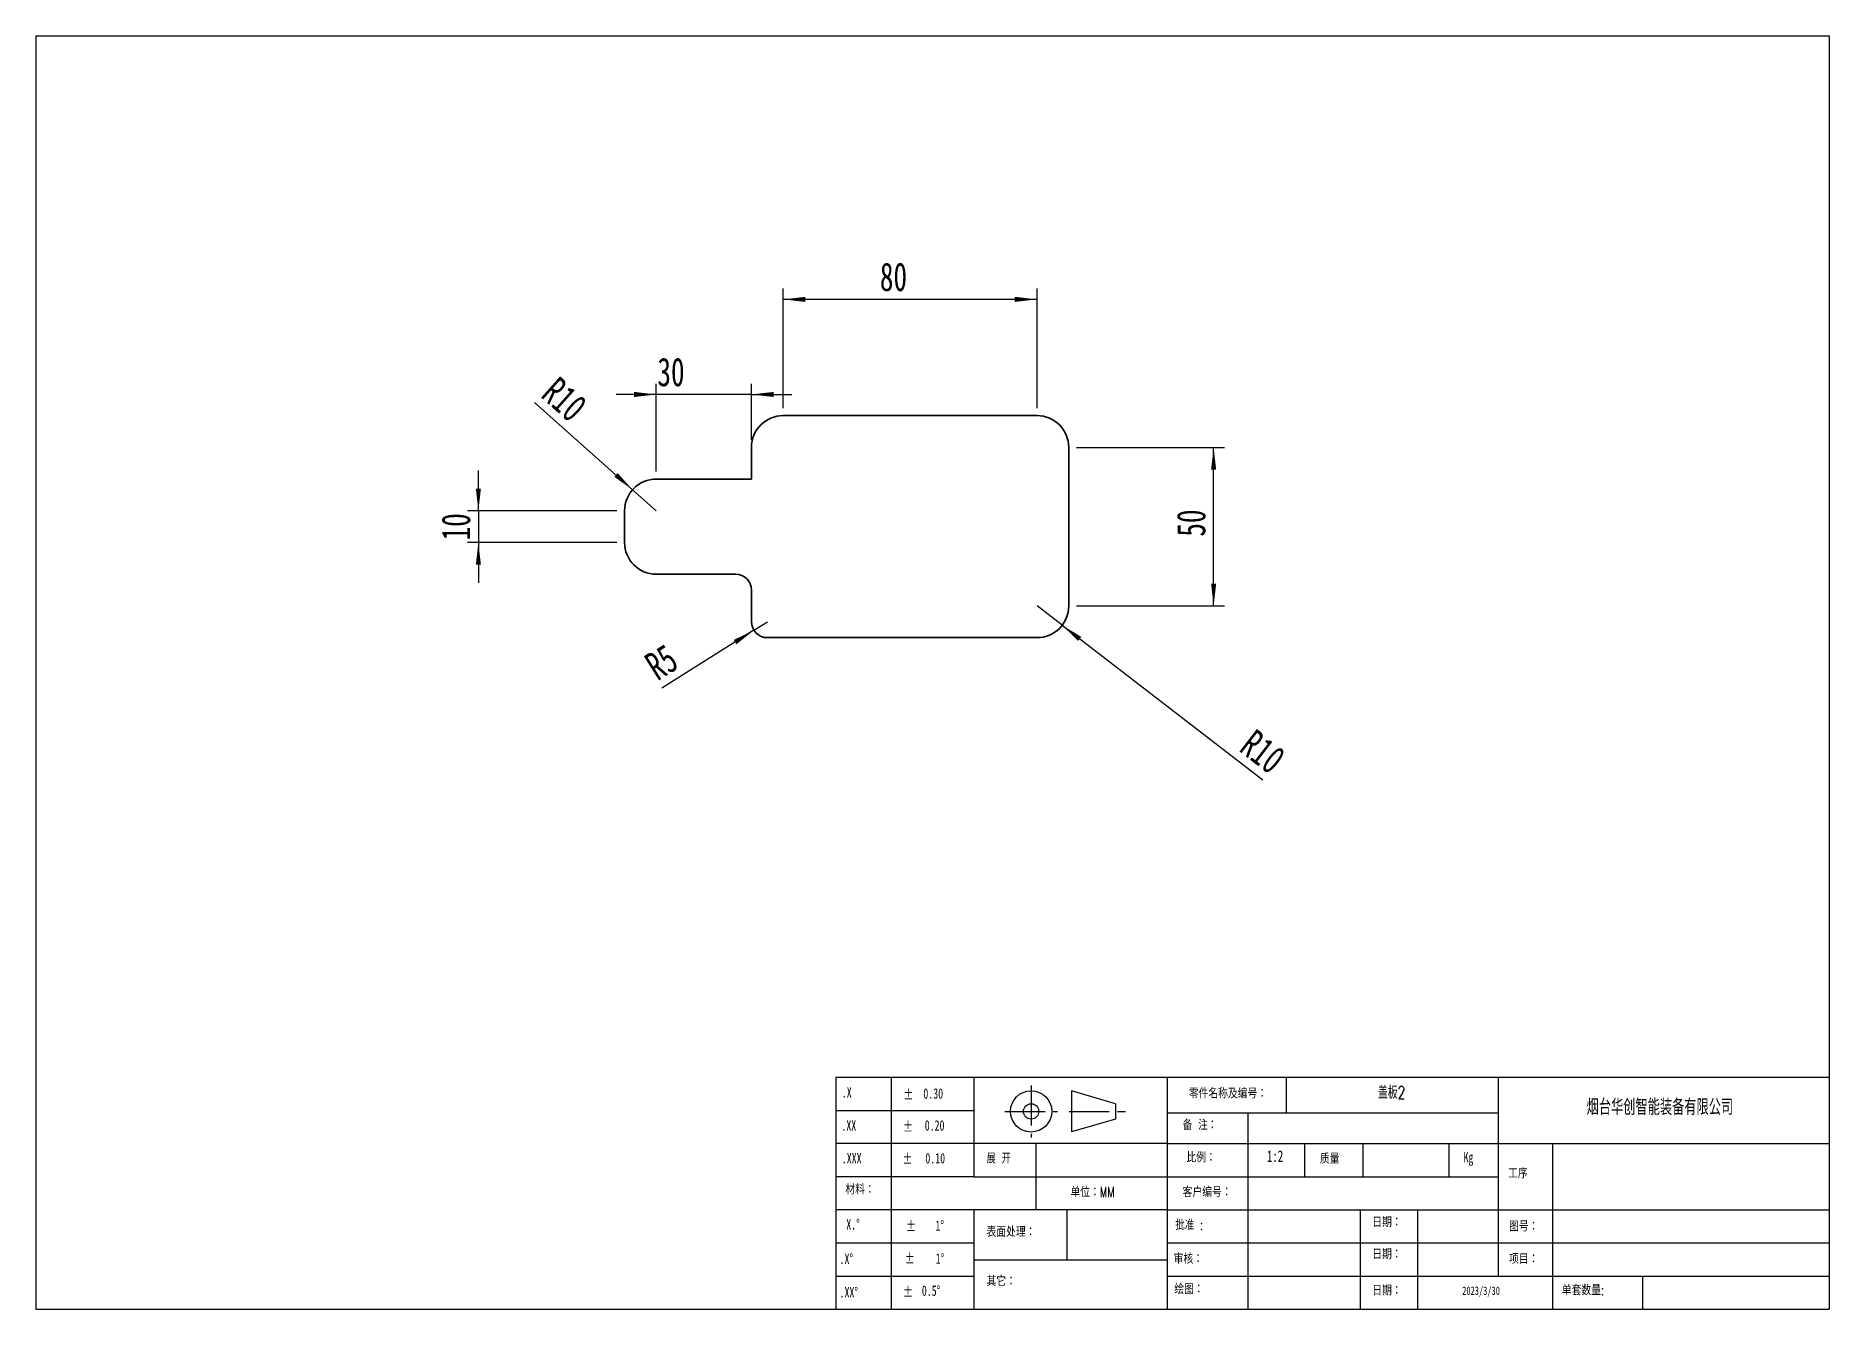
# Model space of a CAD drawing. Header units: millimetres. Extents: x 8 to 290, y 5 to 205.
import ezdxf

# ---------------------------------------------------------------- set-up
doc = ezdxf.new("R2010")
doc.units = ezdxf.units.MM
doc.linetypes.add('CENTER', pattern=[10.16, 6.35, -1.27, 1.27, -1.27])
doc.linetypes.add('DOT2', pattern=[0.635, 0, -0.635])
for name, color, linetype in [('CEN', 1, 'CENTER'), ('FORM', 180, 'Continuous'), ('MARK', 3, 'DOT2'), ('SLD-0', 7, 'Continuous')]:
    doc.layers.add(name, color=color, linetype=linetype)
doc.styles.add('SLDTEXTSTYLE0', font='TXT', dxfattribs={"width": 0.7})
doc.styles.add('SLDTEXTSTYLE1', font='TXT', dxfattribs={"width": 0.7, "bigfont": 'bigfont'})
doc.styles.add('SLDTEXTSTYLE2', font='TXT', dxfattribs={"width": 0.65, "bigfont": 'bigfont'})
doc.styles.add('SLDTEXTSTYLE3', font='TXT', dxfattribs={"width": 0.633333, "bigfont": 'bigfont'})
doc.dimstyles.new('SLDDIMSTYLE0', dxfattribs={"dimtxt": 4.5, "dimasz": 3.5, "dimexe": 0, "dimexo": 0.0625, "dimgap": 1.125, "dimtad": 2, "dimlfac": 2, "dimrnd": 1e-09, "dimzin": 12, "dimdsep": 46, "dimtxsty": 'SLDTEXTSTYLE0', "dimsah": 1, "dimcen": 0.09, "dimadec": 0, "dimazin": 3, "dimtfac": 1, "dimtofl": 0, "dimtmove": 0, "dimatfit": 3, "dimfxl": 1, "dimfrac": 2, "dimtolj": 1, "dimtzin": 12, "dimarcsym": 0})
doc.dimstyles.new('SLDDIMSTYLE1', dxfattribs={"dimtxt": 4.5, "dimasz": 3.5, "dimexe": 0, "dimexo": 0.0625, "dimgap": 1.125, "dimtad": 2, "dimlfac": 2, "dimrnd": 1e-09, "dimzin": 12, "dimdsep": 46, "dimtxsty": 'SLDTEXTSTYLE0', "dimsah": 1, "dimcen": 0.09, "dimadec": 0, "dimazin": 3, "dimtfac": 1, "dimtmove": 0, "dimatfit": 0, "dimfxl": 1, "dimfrac": 2, "dimtolj": 1, "dimtzin": 12, "dimarcsym": 0})
doc.dimstyles.new('SLDDIMSTYLE2', dxfattribs={"dimtxt": 4.5, "dimasz": 3.5, "dimexe": 0, "dimexo": 0.0625, "dimgap": 1.125, "dimtad": 2, "dimlfac": 2, "dimrnd": 1e-09, "dimzin": 12, "dimdsep": 46, "dimtxsty": 'SLDTEXTSTYLE0', "dimsah": 1, "dimcen": 0, "dimadec": 0, "dimazin": 3, "dimtfac": 1, "dimtofl": 0, "dimtmove": 0, "dimatfit": 3, "dimfxl": 1, "dimfrac": 2, "dimtolj": 1, "dimtzin": 12, "dimarcsym": 0})

# ---------------------------------------------------------------- blocks, each defined once
blk = doc.blocks.new('_D')
at = {"layer": 'SLD-0'}
for p, q in [((125.32, 146.58), (125.32, 165.41)), ((165.32, 146.58), (165.32, 165.41)), ((165.32, 163.71), (125.32, 163.71))]:
    blk.add_line(p, q, dxfattribs=at)
for points in [[(125.32, 163.71), (128.82, 163.31), (128.82, 164.11)], [(165.32, 163.71), (161.82, 164.11), (161.82, 163.31)]]:
    blk.add_solid(points, dxfattribs=at)
at = {"layer": 'SLD-0', "insert": (140.55, 169.52), "char_height": 4.5, "attachment_point": 1, "style": 'SLDTEXTSTYLE0'}
blk.add_mtext('80', dxfattribs=at)
blk = doc.blocks.new('_D_1')
at = {"layer": 'SLD-0'}
for p, q in [((171.52, 140.38), (194.85, 140.38)), ((193.15, 115.38), (193.15, 140.38)), ((171.52, 115.38), (194.85, 115.38))]:
    blk.add_line(p, q, dxfattribs=at)
for points in [[(193.15, 140.38), (192.75, 136.88), (193.55, 136.88)], [(193.15, 115.38), (193.55, 118.88), (192.75, 118.88)]]:
    blk.add_solid(points, dxfattribs=at)
at = {"layer": 'SLD-0', "insert": (187.35, 126.3), "char_height": 4.5, "attachment_point": 1, "rotation": 90, "style": 'SLDTEXTSTYLE0'}
blk.add_mtext('50', dxfattribs=at)
blk = doc.blocks.new('_D_2')
at = {"layer": 'SLD-0'}
for p, q in [((105.32, 136.58), (105.32, 150.42)), ((120.32, 141.58), (120.32, 150.42)), ((105.32, 148.72), (98.97, 148.72)), ((120.32, 148.72), (105.32, 148.72)), ((120.32, 148.72), (126.67, 148.72))]:
    blk.add_line(p, q, dxfattribs=at)
for points in [[(105.32, 148.72), (101.82, 149.12), (101.82, 148.32)], [(120.32, 148.72), (123.82, 148.32), (123.82, 149.12)]]:
    blk.add_solid(points, dxfattribs=at)
at = {"layer": 'SLD-0', "insert": (105.49, 154.52), "char_height": 4.5, "attachment_point": 1, "style": 'SLDTEXTSTYLE0'}
blk.add_mtext('30', dxfattribs=at)
blk = doc.blocks.new('_D_3')
at = {"layer": 'SLD-0'}
for p, q in [((77.28, 130.38), (77.28, 136.73)), ((99.12, 130.38), (75.58, 130.38)), ((77.28, 130.38), (77.28, 125.38)), ((99.12, 125.38), (75.58, 125.38)), ((77.28, 125.38), (77.28, 119.03))]:
    blk.add_line(p, q, dxfattribs=at)
for points in [[(77.28, 130.38), (77.68, 133.88), (76.88, 133.88)], [(77.28, 125.38), (76.88, 121.88), (77.68, 121.88)]]:
    blk.add_solid(points, dxfattribs=at)
at = {"layer": 'SLD-0', "insert": (71.48, 125.71), "char_height": 4.5, "attachment_point": 1, "rotation": 90, "style": 'SLDTEXTSTYLE0'}
blk.add_mtext('10', dxfattribs=at)
blk = doc.blocks.new('_D_4')
at = {"layer": 'SLD-0'}
for q in [(86.1, 147.46), (105.32, 130.38)]:
    blk.add_line((101.58, 133.7), q, dxfattribs=at)
blk.add_solid([(101.58, 133.7), (99.23, 136.33), (98.7, 135.73)], dxfattribs=at)
at = {"layer": 'SLD-0', "insert": (89.94, 151.78), "char_height": 4.5, "attachment_point": 1, "rotation": 318.3717, "style": 'SLDTEXTSTYLE0'}
blk.add_mtext('R10', dxfattribs=at)
blk = doc.blocks.new('_D_5')
at = {"layer": 'SLD-0'}
for q in [(106.17, 102.41), (122.82, 112.88)]:
    blk.add_line((120.7, 111.55), q, dxfattribs=at)
blk.add_solid([(120.7, 111.55), (117.52, 110.02), (117.95, 109.35)], dxfattribs=at)
at = {"layer": 'SLD-0', "insert": (103.1, 107.29), "char_height": 4.5, "attachment_point": 1, "rotation": 32.1861, "style": 'SLDTEXTSTYLE0'}
blk.add_mtext('R5', dxfattribs=at)
blk = doc.blocks.new('_D_6')
at = {"layer": 'SLD-0'}
for q in [(165.32, 115.38), (200.88, 87.96)]:
    blk.add_line((169.28, 112.33), q, dxfattribs=at)
blk.add_solid([(169.28, 112.33), (171.8, 109.87), (172.29, 110.51)], dxfattribs=at)
at = {"layer": 'SLD-0', "insert": (199.73, 96.17), "char_height": 4.5, "attachment_point": 1, "rotation": 322.3656, "style": 'SLDTEXTSTYLE0'}
blk.add_mtext('R10', dxfattribs=at)

msp = doc.modelspace()

# ---------------------------------------------------------------- linework, layer by layer
at = {"color": 7, "linetype": 'Continuous', "lineweight": 35}
for p, q in [((165.3155, 145.382), (125.3155, 145.382)), ((120.3155, 140.382), (120.3155, 135.382)), ((170.3155, 115.382), (170.3155, 140.382)), ((120.3155, 135.382), (105.3155, 135.382)), ((100.3155, 130.382), (100.3155, 125.382)), ((105.3155, 120.382), (117.8155, 120.382)), ((120.3155, 117.882), (120.3155, 112.882)), ((122.8155, 110.382), (165.3155, 110.382))]:
    msp.add_line(p, q, dxfattribs=at)
for centre, radius, start, end in [((125.3155, 140.382), 5, 90, 180), ((165.3155, 140.382), 5, 0, 90), ((105.3155, 130.382), 5, 90, 180), ((105.3155, 125.382), 5, 180, 270), ((117.8155, 117.882), 2.5, 0, 90), ((165.3155, 115.382), 5, 270, 0), ((122.8155, 112.882), 2.5, 180, 270)]:
    msp.add_arc(centre, radius, start, end, dxfattribs=at)
at = {"layer": 'CEN', "color": 8}
for p, q in [((164.3885, 39.8065), (164.3885, 31.5768)), ((160.252, 35.6954), (168.5264, 35.6954)), ((170.3588, 35.6954), (179.5508, 35.6954))]:
    msp.add_line(p, q, dxfattribs=at)
at = {"layer": 'FORM', "color": 8}
for p, q in [((7.5422, 205.2512), (7.5422, 4.5277)), ((7.5422, 205.2512), (290.1492, 205.2512)), ((290.1492, 205.2512), (290.1492, 34.9623)), ((133.6284, 41.0493), (133.6284, 4.5277)), ((290.1492, 41.0493), (133.6284, 41.0493)), ((142.324, 41.0493), (142.324, 20.1798)), ((155.3674, 41.0493), (155.3674, 25.3972)), ((185.802, 41.0493), (185.802, 4.5277)), ((237.9756, 41.0493), (237.9756, 9.7451)), ((290.1492, 41.0493), (290.1492, 4.5277)), ((133.6284, 35.8319), (155.3674, 35.8319)), ((185.802, 30.6145), (133.6284, 30.6145)), ((237.9756, 30.6145), (290.1492, 30.6145)), ((155.3674, 25.3972), (133.6284, 25.3972)), ((155.3674, 25.3972), (237.9756, 25.3972)), ((185.802, 20.1798), (133.6284, 20.1798)), ((142.324, 20.1798), (142.324, 4.5277)), ((185.802, 20.1798), (290.1492, 20.1798)), ((216.2366, 20.1798), (216.2366, 4.5277)), ((133.6284, 14.9625), (155.3674, 14.9625)), ((185.802, 14.9625), (237.9756, 14.9625)), ((237.9756, 14.9625), (290.1492, 14.9625)), ((155.3674, 12.2977), (185.802, 12.2977)), ((133.6284, 9.7451), (155.3674, 9.7451)), ((185.802, 9.7451), (290.1492, 9.7451)), ((7.5422, 4.5277), (159.7152, 4.5277)), ((133.6284, 4.5277), (290.1492, 4.5277))]:
    msp.add_line(p, q, dxfattribs=at)
at = {"layer": 'SLD-0', "color": 8}
for p, q in [((204.6305, 35.4685), (204.6305, 41.0493)), ((170.733, 38.9214), (170.733, 32.4693)), ((185.802, 35.4685), (237.9756, 35.4685)), ((198.5423, 35.4685), (198.5423, 4.5277)), ((165.1115, 30.6145), (165.1115, 20.1798)), ((185.802, 30.6145), (237.9756, 30.6145)), ((207.4459, 30.6145), (207.4459, 25.3972)), ((216.6455, 30.6145), (216.6455, 25.3972)), ((230.2069, 30.6145), (230.2069, 25.3972)), ((246.5662, 30.6145), (246.5662, 4.5277)), ((155.3674, 20.1798), (155.3674, 4.5277)), ((170.0183, 20.1798), (170.0183, 12.2977)), ((225.2659, 20.1798), (225.2659, 4.5277)), ((260.7341, 9.7451), (260.7341, 4.5277))]:
    msp.add_line(p, q, dxfattribs=at)
at = {"layer": 'SLD-0', "color": 8, "linetype": 'Continuous'}
for p, q in [((177.6652, 36.9003), (170.733, 38.9214)), ((177.6652, 36.9003), (177.6652, 34.4905)), ((177.6652, 34.4905), (170.733, 32.4693))]:
    msp.add_line(p, q, dxfattribs=at)
at = {"layer": 'SLD-0', "color": 8}
for radius in [3.2519, 1.2117]:
    msp.add_circle((164.3885, 35.6954), radius, dxfattribs=at)

# ---------------------------------------------------------------- texts
at = {"layer": 'MARK', "color": 8}
for s, insert, char_height, attachment_point, style in [('.X', (134.5535, 39.5188), 1.63043, 1, 'SLDTEXTSTYLE0'), ('±', (144.2605, 39.2101), 1.6304, 1, 'SLDTEXTSTYLE0'), ('0.30', (147.4079, 39.3387), 1.63043, 1, 'SLDTEXTSTYLE0'), ('\\M+197EB\\M+18C8F\\M+196BC\\M+18FCC\\M+18B79编\\M+18D86\\M+18146', (195.4045, 39.3748), 1.630425, 2, 'SLDTEXTSTYLE1'), ('.XX', (134.4944, 34.3061), 1.63043, 1, 'SLDTEXTSTYLE0'), ('±', (144.2138, 34.1255), 1.6304, 1, 'SLDTEXTSTYLE0'), ('0.20', (147.6274, 34.3061), 1.63043, 1, 'SLDTEXTSTYLE0'), ('备 \\M+1928D\\M+18146', (188.2971, 34.4011), 1.630425, 1, 'SLDTEXTSTYLE2'), ('.XXX', (134.5566, 29.1296), 1.63043, 1, 'SLDTEXTSTYLE0'), ('±', (144.1171, 29.0479), 1.6304, 1, 'SLDTEXTSTYLE0'), ('0.10', (147.72, 29.1296), 1.63043, 1, 'SLDTEXTSTYLE0'), ('\\M+19357 开', (157.3621, 29.1296), 1.63043, 1, 'SLDTEXTSTYLE3'), ('\\M+194E4\\M+197E1\\M+18146', (188.8663, 29.289), 1.630425, 1, 'SLDTEXTSTYLE1'), ('质\\M+197CA', (209.8916, 29.087), 1.63043, 1, 'SLDTEXTSTYLE1'), ('Kg', (232.5374, 29.289), 1.63043, 1, 'SLDTEXTSTYLE0'), ('\\M+18D48\\M+18F98', (239.5512, 26.7609), 1.630425, 1, 'SLDTEXTSTYLE1'), ('\\M+18DDE\\M+197BF\\M+18146', (135.1156, 24.2361), 1.630425, 1, 'SLDTEXTSTYLE1'), ('单\\M+188CA\\M+18146MM', (174.0681, 23.8157), 1.630425, 2, 'SLDTEXTSTYLE1'), ('\\M+18B71户编\\M+18D86\\M+18146', (192.1236, 23.8157), 1.630425, 2, 'SLDTEXTSTYLE1'), ('X.°', (135.2557, 18.7133), 1.63043, 1, 'SLDTEXTSTYLE0'), ('±', (144.6802, 18.4331), 1.6304, 1, 'SLDTEXTSTYLE0'), ('1°', (149.3079, 18.5091), 1.63043, 1, 'SLDTEXTSTYLE0'), ('\\M+1955C\\M+196CA处\\M+1979D\\M+18146', (157.3621, 17.553), 1.630425, 1, 'SLDTEXTSTYLE1'), ('\\M+194E1\\M+18F79 :', (187.1146, 18.654), 1.630425, 1, 'SLDTEXTSTYLE2'), ('\\M+193FA\\M+18AFA\\M+18146', (218.1596, 19.0777), 1.630425, 1, 'SLDTEXTSTYLE1'), ('图\\M+18D86\\M+18146', (239.7083, 18.4137), 1.630425, 1, 'SLDTEXTSTYLE1'), ('\\M+193FA\\M+18AFA\\M+18146', (218.1596, 14.024), 1.630425, 1, 'SLDTEXTSTYLE1'), ('.X°', (134.2026, 13.292), 1.63043, 1, 'SLDTEXTSTYLE0'), ('±', (144.4951, 13.3493), 1.6304, 1, 'SLDTEXTSTYLE0'), ('1°', (149.3487, 13.3095), 1.63043, 1, 'SLDTEXTSTYLE0'), ('审\\M+18A6A\\M+18146', (186.8504, 13.3128), 1.630425, 1, 'SLDTEXTSTYLE1'), ('项\\M+196DA\\M+18146', (239.7083, 13.2842), 1.630425, 1, 'SLDTEXTSTYLE1'), ('\\M+191B4\\M+19B80\\M+18146', (157.3621, 9.78), 1.630425, 1, 'SLDTEXTSTYLE1'), ('绘图\\M+18146', (186.9616, 8.5338), 1.63043, 1, 'SLDTEXTSTYLE1'), ('单\\M+19385\\M+19094\\M+197CA:', (248.027, 8.3607), 1.630425, 1, 'SLDTEXTSTYLE1'), ('.XX°', (134.2026, 8.0006), 1.63043, 1, 'SLDTEXTSTYLE0'), ('±', (144.2176, 8.0807), 1.6304, 1, 'SLDTEXTSTYLE0'), ('0.5°', (147.1692, 8.2598), 1.63043, 1, 'SLDTEXTSTYLE0'), ('\\M+193FA\\M+18AFA\\M+18146', (218.1596, 8.3189), 1.630425, 1, 'SLDTEXTSTYLE1')]:
    msp.add_mtext(s, dxfattribs=dict(at, insert=insert, char_height=char_height, attachment_point=attachment_point, style=style))
at = {"layer": 'SLD-0', "color": 8, "attachment_point": 2}
for s, insert, char_height, style in [('\\M+1E1B3\\M+194C22', (221.2058, 39.6857), 2, 'SLDTEXTSTYLE1'), ('\\M+1E07C\\M+191E4华创\\M+19271\\M+1945C\\M+19195备\\M+1974C\\M+18CC0\\M+18CF6\\M+18E69', (263.4791, 37.6381), 2.5, 'SLDTEXTSTYLE1'), ('1:2', (202.8288, 29.5447), 1.8, 'SLDTEXTSTYLE0'), ('2023/3/30', (235.2959, 8.0952), 1.32292, 'SLDTEXTSTYLE0')]:
    msp.add_mtext(s, dxfattribs=dict(at, insert=insert, char_height=char_height, style=style))

# ---------------------------------------------------------------- dimensions: what is measured, and where the dimension line sits
at = {"layer": 'SLD-0'}
for base, p1, p2, dimstyle, picture, middle in [((125.3155, 163.7143), (165.3155, 145.382), (125.3155, 145.382), 'SLDDIMSTYLE0', '_D', (142.5209, 163.7143)), ((105.3155, 148.7193), (120.3155, 140.382), (105.3155, 135.382), 'SLDDIMSTYLE1', '_D_2', (107.4676, 148.7193))]:
    dim = msp.add_linear_dim(base=base, p1=p1, p2=p2, dimstyle=dimstyle, dxfattribs=at)
    dim.commit()
    dim.dimension.update_dxf_attribs({"geometry": picture, "text_midpoint": middle, "dimtype": 160})
for center, mpoint, picture, middle in [((105.3155, 130.382), (101.5782, 133.7035), '_D_4', (88.1883, 145.6034)), ((165.3155, 115.382), (169.2752, 112.3289), '_D_6', (198.6062, 89.7129)), ((122.8155, 112.882), (120.6997, 111.5503), '_D_5', (107.6624, 103.3447))]:
    dim = msp.add_radius_dim(center=center, mpoint=mpoint, dimstyle='SLDDIMSTYLE2', dxfattribs=at)
    dim.commit()
    dim.dimension.update_dxf_attribs({"geometry": picture, "text_midpoint": middle, "dimtype": 164})
for base, p1, p2, dimstyle, picture, middle in [((193.1535, 140.382), (170.3155, 115.382), (170.3155, 140.382), 'SLDDIMSTYLE0', '_D_1', (193.1535, 128.2715)), ((77.2828, 125.382), (100.3155, 130.382), (100.3155, 125.382), 'SLDDIMSTYLE1', '_D_3', (77.2828, 127.6873))]:
    dim = msp.add_linear_dim(base=base, p1=p1, p2=p2, angle=90, dimstyle=dimstyle, dxfattribs=at)
    dim.commit()
    dim.dimension.update_dxf_attribs({"geometry": picture, "text_midpoint": middle, "dimtype": 160})

doc.saveas('drawing.dxf')
